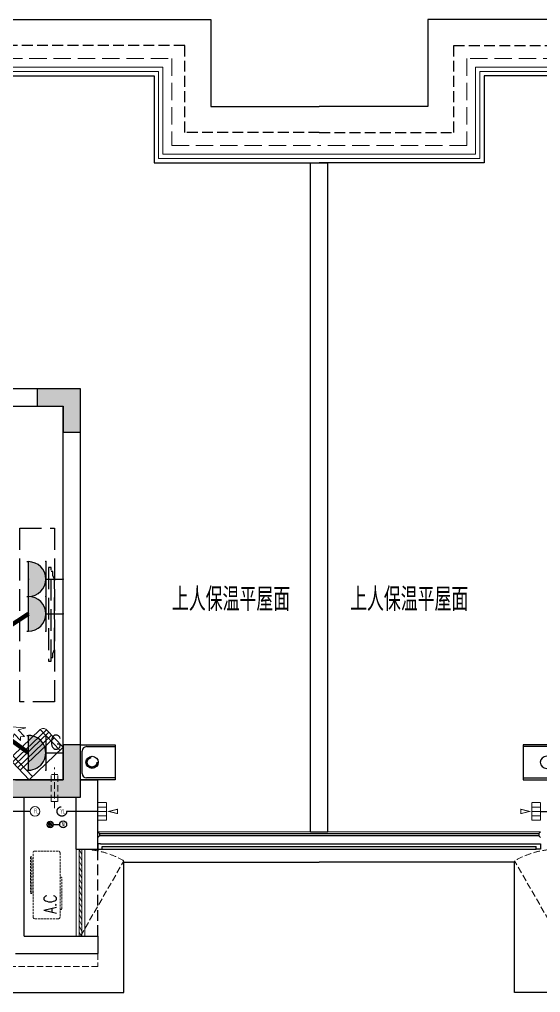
# Model space of a CAD drawing. Extents: x 3753737 to 4713801, y -857380 to 24339.
# Drawn here: x 4658995 to 4664999, y -797510 to -786310 of the extents above; entities that cross this region are included whole.
import ezdxf
from ezdxf.enums import TextEntityAlignment as Align

# ---------------------------------------------------------------- set-up
doc = ezdxf.new("R2010")
doc.units = 0
doc.header["$LTSCALE"] = 1000
doc.header["$MEASUREMENT"] = 0
for name, pattern in [('#P_--_20B1_001_t3$0$DASH', [0.35, 0.25, -0.1]), ('A户型$0$DASH', [0.35, 0.25, -0.1]), ('DASH', [0.35, 0.25, -0.1]), ('HIDDEN', [0.375, 0.25, -0.125])]:
    doc.linetypes.add(name, pattern=pattern)
doc.layers.get('0').update_dxf_attribs({"linetype": 'CONTINUOUS'})
for name, color, linetype in [('!!电气', 1, 'CONTINUOUS'), ('3-栏杆1', 252, 'CONTINUOUS'), ('5fur', 175, 'CONTINUOUS'), ('COLU', 7, 'CONTINUOUS'), ('EQUIP-插座', 3, 'CONTINUOUS'), ('ROOF', 183, 'CONTINUOUS'), ('S-砼墙填充', 251, 'CONTINUOUS'), ('VPIPE-凝结', 150, 'CONTINUOUS'), ('VPIPE-雨水', 4, 'DASH'), ('WALL', 252, 'CONTINUOUS'), ('WIRE-照明', 2, 'CONTINUOUS'), ('看线', 185, 'CONTINUOUS'), ('管', 193, 'CONTINUOUS'), ('铝合金', 144, 'CONTINUOUS')]:
    doc.layers.add(name, color=color, linetype=linetype)
for name, color, linetype, lineweight in [('EQUIP_地漏', 7, 'CONTINUOUS', 18), ('PUB_TEXT', 7, 'CONTINUOUS', 20), ('VPIPE-废水', 31, 'TG_F', 18), ('WINDOW', 146, 'CONTINUOUS', 20), ('平面-分水线', 189, 'CONTINUOUS', 15), ('平面-栏杆', 56, 'CONTINUOUS', 15), ('平面-看线', 252, 'CONTINUOUS', 15), ('平面-空调室内机', 176, 'CONTINUOUS', 9), ('平面-空调预留孔', 252, 'CONTINUOUS', 15)]:
    doc.layers.add(name, color=color, linetype=linetype, lineweight=lineweight)
doc.styles.add('_TCH_DIM', font='SIMPLEX', dxfattribs={"bigfont": 'GBCBIG'})
doc.styles.add('_TEL_DIM', font='SIMPLEX', dxfattribs={"width": 0.8, "height": 3.5, "bigfont": 'HZTXT'})
doc.styles.get("Standard").update_dxf_attribs({"font": 'gbenor.shx', "bigfont": 'gbcbig.shx'})
doc.styles.add('TG_LINETYPE', font='SIMPLEX', dxfattribs={"width": 0.8, "height": 3, "bigfont": 'HZTXT'})
doc.linetypes.add('TG_F', pattern='A,2,-0.3,["F",TG_LINETYPE,S=0.1,R=0,X=-0.23,Y=-0.15],0', length=2.3)

# ---------------------------------------------------------------- blocks, each defined once
blk = doc.blocks.new('dongkong')
at = {"layer": '平面-空调预留孔', "color": 8, "linetype": 'HIDDEN', "ltscale": 0.3}
for p, q in [((-603796, 210900), (-603796, 210431)), ((-603836, 210821), (-603836, 210511)), ((-603836, 210821), (-603756, 210821)), ((-603756, 210821), (-603756, 210511))]:
    blk.add_line(p, q, dxfattribs=at)
blk.add_lwpolyline([(-603756, 210511), (-603836, 210511)], dxfattribs=at)
blk = doc.blocks.new('$TwtSys$00000141')
at = {"color": 252}
for p, q in [((-47, 4), (-5, 46)), ((-47, 4), (-5, 46)), ((-44, -18), (18, 44)), ((-44, -18), (18, 44)), ((-33, -33), (33, 33)), ((-33, -33), (33, 33)), ((-16, -44), (44, 16)), ((-16, -44), (44, 16)), ((6, -46), (46, -6)), ((6, -46), (46, -6))]:
    blk.add_line(p, q, dxfattribs=at)
blk.add_circle((0, 0), 47, dxfattribs=at)
blk.add_circle((0, 0), 47, dxfattribs=at)
blk = doc.blocks.new('rtyryrtyeeretee')
at = {"layer": '平面-空调预留孔', "color": 252, "linetype": 'DASH', "ltscale": 0.1}
for p, q in [((669749, 343882), (669749, 343872)), ((669759, 343862), (670112, 343862)), ((670122, 343872), (670122, 343882))]:
    blk.add_line(p, q, dxfattribs=at)
blk.add_lwpolyline([(670402, 343882), (669662, 343882, -0.414214), (669642, 343902), (669642, 344172, -0.414214), (669662, 344192), (670402, 344192, -0.414214), (670422, 344172), (670422, 343902, -0.414214)], format="xyb", close=True, dxfattribs=at)
blk.add_lwpolyline([(670353, 344221), (669933, 344221), (669933, 344206), (670353, 344206)], close=True, dxfattribs=at)
for centre, start, end in [((669759, 343872), 180, 270), ((670112, 343872), 270, 0)]:
    blk.add_arc(centre, 10, start, end, dxfattribs=at)
at = {"layer": '平面-空调预留孔', "color": 252, "linetype": 'DASH', "ltscale": 0.1, "style": '_TCH_DIM', "width": 0.705882}
blk.add_text('A.C', height=146.9, dxfattribs=at).set_placement((669701, 343922))
blk = doc.blocks.new('dasdasf1sa2f31as32f')
at = {"color": 8}
for p, q in [((-116, 586), (43, 640)), ((-23, 586), (-116, 586)), ((-23, 586), (-73, 493)), ((83, 477), (43, 640)), ((-473, 260), (-339, 504)), ((-270, 524), (-428, 237)), ((115, 208), (-359, 468)), ((135, 245), (-339, 505)), ((-270, 524), (114, 314)), ((-31, 504), (-73, 493)), ((-18, 463), (-31, 504)), ((32, 555), (-18, 463)), ((83, 477), (32, 555)), ((72, 132), (-401, 392)), ((93, 169), (-381, 428)), ((0, 0), (-473, 260)), ((114, 314), (-44, 26)), ((134, 244), (0, 0))]:
    blk.add_line(p, q, dxfattribs=at)
for centre, start, end in [((-294, 479), 61.2593, 151.2593), ((89, 269), 331.2593, 61.2593)]:
    blk.add_arc(centre, 51.3, start, end, dxfattribs=at)
blk = doc.blocks.new('dfgdfgsf')
at = {"layer": '5fur', "color": 252, "linetype": 'A户型$0$DASH', "extrusion": (-0.677281, 0.735724, 0)}
for p, q in [((2097702, -1252870), (2097673, -1252870)), ((2097673, -1252870), (2097673, -1253950)), ((2097702, -1253950), (2097702, -1252870)), ((2097723, -1252915), (2097702, -1252915)), ((2097723, -1252961), (2097723, -1252915)), ((2097742, -1253006), (2097723, -1252961)), ((2097742, -1253814), (2097742, -1253006)), ((2097723, -1253860), (2097742, -1253814)), ((2097673, -1253950), (2097702, -1253950)), ((2097702, -1253905), (2097723, -1253905)), ((2097723, -1253905), (2097723, -1253860))]:
    blk.add_line(p, q, dxfattribs=at)
at = {"layer": '5fur', "color": 252, "linetype": 'A户型$0$DASH'}
blk.add_lwpolyline([(2097742, -1252418), (2097742, -1254418), (2097342, -1254418), (2097342, -1252418)], close=True, dxfattribs=at)
blk = doc.blocks.new('DFSFSF')
at = {"layer": '平面-分水线'}
for p, q in [((697142, 775568), (697142, 775668)), ((697342, 775668), (697143, 775668)), ((697193, 775568), (697193, 775668)), ((697243, 775568), (697243, 775668)), ((697292, 775568), (697292, 775668)), ((697342, 775668), (697342, 775568)), ((697342, 775568), (697342, 775668)), ((697342, 775568), (697143, 775568))]:
    blk.add_line(p, q, dxfattribs=at)
blk = doc.blocks.new('DFGDGDGD')
at = {"layer": '平面-分水线', "const_width": 10}
blk.add_lwpolyline([(697268, 775441), (697243, 775541), (697218, 775441)], close=True, dxfattribs=at)
blk.add_blockref('DFSFSF', (0, 0))
blk = doc.blocks.new('GDGDGRD')
at = {"layer": 'S-砼墙填充'}
h = blk.add_hatch(color=252, dxfattribs=at)
h.dxf.hatch_style = 1
h.paths.add_polyline_path([(442367, 293015), (442367, 292815), (442667, 292815), (442667, 292515), (442867, 292515), (442867, 293015)])
h = blk.add_hatch(color=252, dxfattribs=at)
h.dxf.hatch_style = 1
h.paths.add_polyline_path([(442867, 288915), (442667, 288915), (442667, 288515), (442017, 288515), (442017, 288315), (442867, 288315)])
at = {"layer": 'COLU', "color": 252}
for points in [[(442367, 293015), (442367, 292815), (442667, 292815), (442667, 292515), (442867, 292515), (442867, 293015)], [(442867, 288915), (442667, 288915), (442667, 288515), (442017, 288515), (442017, 288315), (442867, 288315)]]:
    blk.add_lwpolyline(points, close=True, dxfattribs=at)
blk = doc.blocks.new('A$C3EB2330C')
at = {"layer": '管', "color": 252}
for p, q in [((0, 380), (330, 380)), ((380, 330), (380, 70)), ((330, 20), (0, 20))]:
    blk.add_line(p, q, dxfattribs=at)
blk.add_lwpolyline([(400, 400), (400, 0), (0, 0), (0, 400)], close=True, dxfattribs=at)
for centre, start, end in [((330, 330), 0, 90), ((330, 70), 270, 360)]:
    blk.add_arc(centre, 50, start, end, dxfattribs=at)
blk.add_ellipse((267, 200), major_axis=(-49.5, -49.5), ratio=1, start_param=-0.785398, end_param=5.497787, dxfattribs=at)
blk = doc.blocks.new('$WINLIB2D$00000039')
at = {"color": 0}
for points in [[(-0.5, 0.5), (-0.5, -0.5)], [(0.5, 0.5), (-0.5, 0.5)], [(0.5, -0.5), (0.5, 0.5)], [(-0.5, 0.167), (0.5, 0.167)], [(-0.384, -0.167), (-0.448, 0.167)], [(-0.316, -0.167), (-0.38, 0.167)], [(-0.248, -0.167), (-0.312, 0.167)], [(-0.18, -0.167), (-0.244, 0.167)], [(-0.112, -0.167), (-0.176, 0.167)], [(-0.044, -0.167), (-0.108, 0.167)], [(0.024, -0.167), (-0.04, 0.167)], [(0.092, -0.167), (0.028, 0.167)], [(0.16, -0.167), (0.096, 0.167)], [(0.228, -0.167), (0.164, 0.167)], [(0.296, -0.167), (0.232, 0.167)], [(0.364, -0.167), (0.3, 0.167)], [(0.432, -0.167), (0.368, 0.167)], [(0.5, -0.167), (0.436, 0.167)], [(-0.452, -0.167), (-0.5, 0.084)], [(-0.5, -0.167), (0.5, -0.167)], [(0.5, -0.5), (-0.5, -0.5)]]:
    blk.add_lwpolyline(points, dxfattribs=at)
blk = doc.blocks.new('A$C100F5A36')
at = {"layer": '3-栏杆1', "color": 252}
for p, q in [((34272.7, -17600.2), (34252.5, -17582.4)), ((34252.5, -17582.4), (34272.7, -17600.2)), ((39332.2, -17600.2), (39352.5, -17582.4)), ((39352.5, -17582.4), (39332.2, -17600.2)), ((34272.7, -17629.5), (34252.5, -17649.3)), ((34252.5, -17649.3), (34272.7, -17629.5)), ((34272.7, -17600.3), (39332.2, -17600.2)), ((34272.7, -17600.2), (34272.7, -17629.5)), ((39332.2, -17629.5), (34272.7, -17629.5)), ((39332.2, -17600.2), (39332.2, -17629.5)), ((39352.5, -17649.3), (39332.2, -17629.5))]:
    blk.add_line(p, q, dxfattribs=at)
at = {"layer": 'ROOF', "color": 252, "ltscale": 0.8}
for points in [[(28702.5, -8232.4), (35552.5, -8232.4), (35552.5, -9232.4), (36802.5, -9232.4)], [(44902.5, -8232.4), (38052.5, -8232.4), (38052.5, -9232.4), (36802.5, -9232.4)], [(28702.5, -8882.4), (34902.5, -8882.4), (34902.5, -9882.4), (36802.5, -9882.4)], [(44902.5, -8882.4), (38702.5, -8882.4), (38702.5, -9882.4), (36802.5, -9882.4)]]:
    blk.add_lwpolyline(points, dxfattribs=at)
at = {"layer": 'VPIPE-凝结', "color": 252, "ltscale": 0.1}
blk.add_line((33472.5, -17347.4), (33132.5, -17347.4), dxfattribs=at)
at = {"layer": 'VPIPE-凝结', "color": 252}
for p, q in [((34252.5, -17347.4), (33892.5, -17347.4)), ((39352.5, -17347.4), (39712.5, -17347.4))]:
    blk.add_line(p, q, dxfattribs=at)
at = {"layer": 'VPIPE-凝结', "color": 252, "ltscale": 0.1}
blk.add_lwpolyline([(33740.1, -17497.4), (33812.5, -17497.4)], dxfattribs=at)
at = {"layer": 'VPIPE-凝结', "color": 252}
blk.add_circle((33852.5, -17497.4), 40, dxfattribs=at)
at = {"layer": 'VPIPE-废水', "color": 252}
blk.add_circle((33527.5, -17347.4), 55, dxfattribs=at)
at = {"layer": 'VPIPE-雨水', "color": 252}
for centre in [(34185, -16782.4), (33837.5, -17347.4)]:
    blk.add_circle(centre, 55, dxfattribs=at)
at = {"layer": 'WALL', "color": 252}
for p, q in [((36702.5, -17582.4), (36702.5, -9882.4)), ((36702.5, -9882.4), (36902.5, -9882.4)), ((36902.5, -17582.4), (36902.5, -9882.4)), ((34052.5, -12482.4), (33152.5, -12482.4)), ((34052.5, -16982.4), (34052.5, -12482.4)), ((33152.5, -12682.4), (33852.5, -12682.4)), ((33852.5, -16982.4), (33852.5, -12682.4)), ((33302.5, -16982.4), (33852.5, -16982.4)), ((34052.5, -16982.4), (34252.5, -16982.4)), ((34252.5, -17782.4), (34252.5, -16982.4)), ((33402.5, -17182.4), (33952.5, -17182.4)), ((33402.5, -18782.4), (33402.5, -17182.4)), ((33952.5, -17182.4), (34002.5, -17182.4)), ((34002.5, -17782.4), (34002.5, -17182.4)), ((36702.5, -17582.4), (36902.5, -17582.4)), ((34002.5, -17782.4), (34252.5, -17782.4)), ((33402.5, -18782.4), (34252.5, -18782.4)), ((34252.5, -18782.4), (34252.5, -18982.4)), ((33302.5, -18982.4), (34252.5, -18982.4))]:
    blk.add_line(p, q, dxfattribs=at)
at = {"layer": 'WINDOW', "color": 252, "linetype": 'DASH', "ltscale": 0.3}
for points in [[(34052.5, -18782.4), (34552.5, -17916.4, 0.1316525), (34052.5, -17782.4)], [(39552.5, -18782.4), (39052.5, -17916.4, -0.1316525), (39552.5, -17782.4)]]:
    blk.add_lwpolyline(points, format="xyb", dxfattribs=at)
at = {"layer": '平面-栏杆', "color": 252}
for points in [[(28702.5, -8782.4), (35002.5, -8782.4), (35002.5, -9782.4), (36802.5, -9782.4)], [(28702.5, -8832.4), (34952.5, -8832.4), (34952.5, -9832.4), (36802.5, -9832.4)], [(44902.5, -8782.4), (38602.5, -8782.4), (38602.5, -9782.4), (36802.5, -9782.4)], [(44902.5, -8832.4), (38652.5, -8832.4), (38652.5, -9832.4), (36802.5, -9832.4)]]:
    blk.add_lwpolyline(points, dxfattribs=at)
at = {"layer": '平面-看线', "color": 252}
blk.add_line((39352.5, -17582.4), (34252.5, -17582.4), dxfattribs=at)
at = {"layer": '平面-看线', "color": 252, "linetype": 'DASH', "ltscale": 0.8}
for points in [[(28702.5, -8682.4), (35102.5, -8682.4), (35102.5, -9682.4), (36802.5, -9682.4)], [(44902.5, -8682.4), (38502.5, -8682.4), (38502.5, -9682.4), (36802.5, -9682.4)]]:
    blk.add_lwpolyline(points, dxfattribs=at)
at = {"layer": '平面-看线', "color": 252, "linetype": 'DASH', "ltscale": 0.3}
blk.add_lwpolyline([(34252.5, -18982.4), (34252.5, -19132.4), (33102.5, -19132.4), (33102.5, -18982.4)], dxfattribs=at)
at = {"layer": '看线', "color": 252, "linetype": '#P_--_20B1_001_t3$0$DASH', "ltscale": 0.5}
for points in [[(36802.5, -9532.4), (35252.5, -9532.4), (35252.5, -8532.4), (28702.5, -8532.4)], [(36802.5, -9532.4), (38352.5, -9532.4), (38352.5, -8532.4), (44902.5, -8532.4)], [(34252.5, -18782.4), (34252.5, -17782.4)]]:
    blk.add_lwpolyline(points, dxfattribs=at)
at = {"layer": '看线', "color": 252}
for points in [[(14202.5, -18232.4), (14202.5, -19432.4), (34552.5, -19432.4), (34552.5, -17932.4), (36802.5, -17932.4)], [(59402.5, -18232.4), (59402.5, -19432.4), (39052.5, -19432.4), (39052.5, -17932.4), (36802.5, -17932.4)]]:
    blk.add_lwpolyline(points, dxfattribs=at)
at = {"layer": '铝合金', "color": 252}
for points in [[(34282.4, -17722.4), (34252.4, -17722.4), (34252.5, -17782.4), (34302.5, -17782.4), (34302.5, -17752.4)], [(34252.5, -17752.4), (34252.5, -17782.4), (34302.5, -17782.4), (34302.5, -17772.4), (34302.5, -17772.4), (34302.5, -17752.4)], [(34282.4, -17722.4), (39322.4, -17722.4)], [(34302.5, -17752.4), (39302.5, -17752.4)], [(34302.5, -17782.4), (39302.5, -17782.4)], [(39322.4, -17722.4), (39352.4, -17722.4), (39352.5, -17782.4), (39302.5, -17782.4), (39302.5, -17752.4)], [(39352.5, -17752.4), (39352.5, -17782.4), (39302.5, -17782.4), (39302.5, -17772.4), (39302.5, -17772.4), (39302.5, -17752.4)]]:
    blk.add_lwpolyline(points, dxfattribs=at)
at = {"color": 252}
blk.add_blockref('GDGDGRD', (-408814.1, -305497.8), dxfattribs=at)
at = {"color": 252, "xscale": -1, "rotation": 90}
blk.add_blockref('DFGDGDGD', (809920, 679895.1), dxfattribs=at)
at = {"color": 252}
for name, p, rotation in [('DFGDGDGD', (-736315.1, 679895.1), 270), ('rtyryrtyeeretee', (377698, -688225.3), 90)]:
    blk.add_blockref(name, p, dxfattribs=dict(at, rotation=rotation))
at = {"layer": 'EQUIP_地漏', "color": 252, "xscale": 0.8, "yscale": -0.8, "zscale": 0.8, "rotation": 180}
blk.add_blockref('$TwtSys$00000141', (33702.5, -17497.4), dxfattribs=at)
at = {"layer": 'WINDOW', "color": 252}
blk.add_blockref('dfgdfgsf', (-2063989.1, 1238329.8), dxfattribs=at)
at = {"layer": 'WINDOW', "color": 252, "xscale": -1000, "yscale": 100, "zscale": -1000, "rotation": 270}
blk.add_blockref('$WINLIB2D$00000039', (34052.5, -18282.4), dxfattribs=at)
at = {"layer": '平面-空调室内机', "color": 252, "ltscale": 0.3, "xscale": -1, "rotation": 180}
blk.add_blockref('dongkong', (637548.5, 193588.3), dxfattribs=at)
at = {"layer": '平面-空调预留孔', "color": 252, "xscale": -1, "rotation": 15.00000000331026}
blk.add_blockref('dasdasf1sa2f31as32f', (33462.3, -16982.4), dxfattribs=at)
at = {"layer": '管', "color": 252, "rotation": 180}
blk.add_blockref('A$C3EB2330C', (34452.5, -16582.4), dxfattribs=at)
at = {"layer": '管', "color": 252, "xscale": -1, "rotation": 180}
blk.add_blockref('A$C3EB2330C', (39152.5, -16582.4), dxfattribs=at)
at = {"layer": 'PUB_TEXT', "color": 252}
for p in [(35105.9, -15041.3), (37158.6, -15041.3)]:
    blk.add_text('上人保温平屋面', height=270.07, dxfattribs=at).set_placement(p)
at = {"layer": 'PUB_TEXT', "color": 252, "width": 0.6}
for s, p in [('FL', (33516.5, -17371.2)), ('YL', (33819.3, -17375.4)), ('NL', (33835.7, -17525.4))]:
    blk.add_text(s, height=56, dxfattribs=at).set_placement(p)
blk = doc.blocks.new('$equip$00001237')
for p, q in [((-0.5, 1.05), (-0.5, 1)), ((-0.5, 1), (0.5, 1)), ((0.5, 1.05), (0.5, 1)), ((0.5, 0.5), (-0.5, 0.5)), ((0, 0.5), (0, 0))]:
    blk.add_line(p, q)
blk.add_arc((0, 1), 0.5, 180, 0)
for p in [(0, 1), (-0.5, 0.5), (0.5, 0.5), (0, 0)]:
    blk.add_point(p)
for points in [[(0.433, 0.75), (-0.433, 0.75), (0.5, 1), (-0.5, 1)], [(0.25, 0.567), (-0.25, 0.567), (0.433, 0.75), (-0.433, 0.75)], [(0, 0.5), (0, 0.5), (0.25, 0.567), (-0.25, 0.567)]]:
    blk.add_solid(points)
at = {"flags": 9}
blk.add_attdef('A', (0, 0), '', height=0.00002, dxfattribs=at)
blk = doc.blocks.new('$equip$00001764')
for p, q in [((-0.5, 1.05), (-0.5, 1)), ((-0.5, 1), (0.5, 1)), ((0.5, 1.05), (0.5, 1)), ((0.5, 0.5), (-0.5, 0.5)), ((0, 0.5), (0, 0))]:
    blk.add_line(p, q)
blk.add_arc((0, 1), 0.5, 180, 0)
for p in [(-0.5, 0.5), (0.5, 0.5), (0, 0)]:
    blk.add_point(p)
for points in [[(0.433, 0.75), (-0.433, 0.75), (0.5, 1), (-0.5, 1)], [(0.25, 0.567), (-0.25, 0.567), (0.433, 0.75), (-0.433, 0.75)], [(0, 0.5), (0, 0.5), (0.25, 0.567), (-0.25, 0.567)]]:
    blk.add_solid(points)
at = {"color": 7, "style": '_TEL_DIM'}
blk.add_attdef('$TEXT$', text='', height=0.4, dxfattribs=at).set_placement((0.303, 0.211), align=Align.MIDDLE_CENTER)
at = {"color": 7, "style": '_TEL_DIM', "flags": 1}
blk.add_attdef('A', text='', height=0.00002, dxfattribs=at).set_placement((0, 0), align=Align.MIDDLE_CENTER)

msp = doc.modelspace()

# ---------------------------------------------------------------- block references
at = {"layer": '!!电气'}
msp.add_blockref('A$C100F5A36', (4625646.2, -778077.2), dxfattribs=at)

# ---------------------------------------------------------------- next in the draw order: linework, layer by layer
at = {"layer": 'WIRE-照明', "color": 2, "linetype": 'Continuous', "const_width": 50}
for points in [[(4658325.7, -793659.6), (4659098.6, -793150.1)], [(4658668, -794436.4), (4659098.6, -794750.1)]]:
    msp.add_lwpolyline(points, dxfattribs=at)

# ---------------------------------------------------------------- next in the draw order: block references
at = {"layer": 'EQUIP-插座', "color": 2, "xscale": 400, "yscale": 400, "zscale": 400, "rotation": 90}
for p in [(4659498.6, -792750.1), (4659498.6, -793150.1)]:
    msp.add_blockref('$equip$00001237', p, dxfattribs=at)
at = {"layer": 'EQUIP-插座', "color": 2}
ref = msp.add_blockref('$equip$00001764', (4659498.6, -794750.1), dxfattribs=dict(at, xscale=400, yscale=400, zscale=400, rotation=89.99999999870322))
ref.add_attrib('$TEXT$', 'G', dxfattribs={"layer": '0', "color": 7, "height": 160, "style": '_TEL_DIM'}).set_placement((4659414.2, -794628.8), align=Align.MIDDLE_CENTER)

doc.saveas('drawing.dxf')
